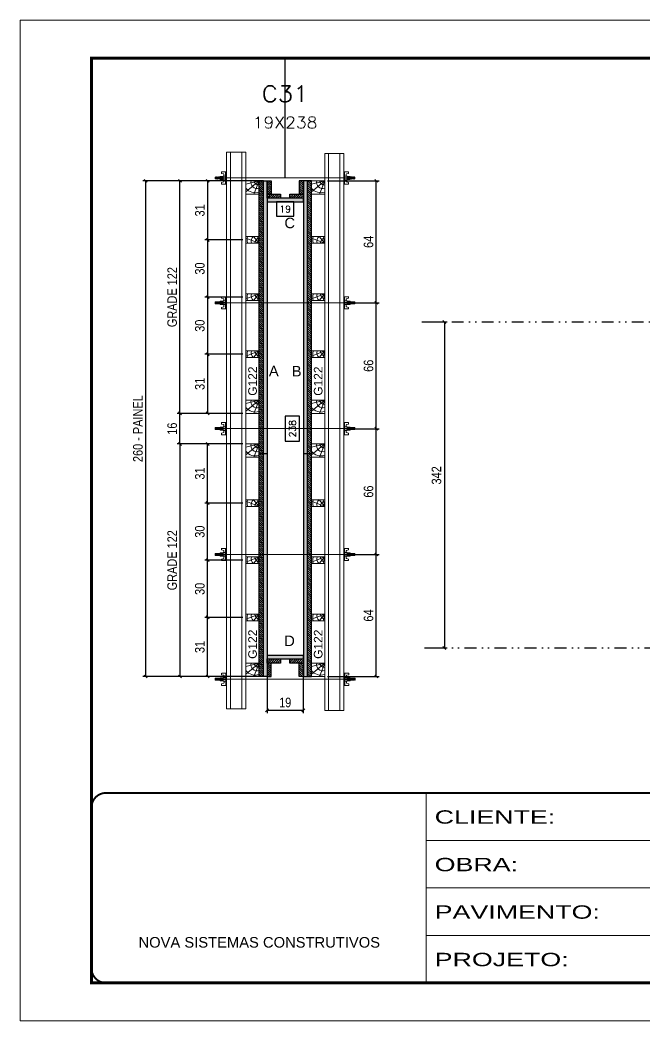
# Model space of a CAD drawing. Extents: x 2102 to 8383, y -13264 to 2718.
# Drawn here: x 3687 to 4342, y -10967 to -9917 of the extents above; entities that cross this region are included whole.
import ezdxf
from ezdxf.enums import TextEntityAlignment as Align

# ---------------------------------------------------------------- set-up
doc = ezdxf.new("R2010")
doc.units = 0
for name, pattern in [('CONTINUO', [0]), ('DASHED', [0.75, 0.5, -0.25]), ('DIVIDE2', [0.625, 0.25, -0.125, 0, -0.125, 0, -0.125]), ('HIDDEN', [0.375, 0.25, -0.125])]:
    doc.linetypes.add(name, pattern=pattern)
for name, color, linetype in [('CHAPA', 1, 'Continuous'), ('COTA', 241, 'Continuous'), ('Cota Seção (2x)', 4, 'Continuous'), ('cotas', 4, 'Continuous'), ('MEIO_PONT', 93, 'Continuous'), ('Nível', 160, 'Continuous'), ('Painéis', 200, 'Continuous'), ('SARRAFO', 251, 'Continuous'), ('Texto de Titulo', 7, 'Continuous'), ('Texto Qtd Sarr', 242, 'Continuous'), ('TEXTO_GERAL', 7, 'Continuous')]:
    doc.layers.add(name, color=color, linetype=linetype)
for name, color, linetype, lineweight in [('Folhas', 255, 'Continuous', 9), ('Hachura', 251, 'Continuous', 9), ('Madeira', 126, 'Continuous', 18), ('Perfil Metálico', 224, 'Continuous', 18), ('SARRAFO DE PRESSAO', 251, 'DASHED', 9), ('Texto Seção', 7, 'Continuous', 15)]:
    doc.layers.add(name, color=color, linetype=linetype, lineweight=lineweight)
doc.styles.add('ARIAL', font='arial.ttf')
doc.styles.add('COTA TECNICA', font='techl___.ttf', dxfattribs={"height": 10})
doc.styles.add('COTA TECNICA 2X', font='techl___.ttf', dxfattribs={"height": 10})
doc.styles.add('ROMANS', font='romans.shx')
doc.styles.add('SANSSERIF', font='sas_____.pfb')
doc.styles.add('Tecnologia', font='')
doc.styles.get('Tecnologia').set_extended_font_data('Forgotten Futurist')
doc.dimstyles.new('PAINEL', dxfattribs={"dimtxt": 10, "dimasz": 3, "dimexe": 3, "dimexo": 3, "dimgap": 3, "dimtad": 1, "dimdec": 1, "dimzin": 12, "dimdsep": 46, "dimtxsty": 'COTA TECNICA', "dimblk1": 'OBLIQUE', "dimblk2": 'OBLIQUE', "dimsah": 1, "dimcen": 0.9, "dimclrd": 4, "dimclre": 4, "dimclrt": 240, "dimadec": 1, "dimazin": 3, "dimtfac": 1, "dimtdec": 1, "dimtmove": 0, "dimatfit": 3, "dimfxl": 1, "dimtolj": 1, "dimtzin": 12, "dimarcsym": 0})
doc.dimstyles.new('SECAO PILAR', dxfattribs={"dimtxt": 10, "dimasz": 3, "dimexe": 3, "dimexo": 3, "dimgap": 3, "dimtad": 1, "dimdec": 1, "dimlfac": 0.5, "dimzin": 12, "dimdsep": 46, "dimtxsty": 'COTA TECNICA 2X', "dimblk1": 'OBLIQUE', "dimblk2": 'OBLIQUE', "dimsah": 1, "dimcen": 0.9, "dimclrd": 256, "dimclre": 256, "dimclrt": 256, "dimadec": 1, "dimazin": 3, "dimtfac": 1, "dimtdec": 1, "dimtmove": 0, "dimatfit": 3, "dimfxl": 1, "dimtolj": 1, "dimtzin": 12, "dimarcsym": 0})
doc.dimstyles.new('SECÇÃO 2', dxfattribs={"dimtxt": 7, "dimasz": 6, "dimexe": 0.18, "dimexo": 2, "dimgap": -4, "dimtad": 3, "dimdec": 1, "dimlfac": 0.5, "dimzin": 12, "dimdsep": 46, "dimtxsty": 'ROMANS', "dimblk": 'ARCHTICK', "dimcen": 0.09, "dimse1": 1, "dimse2": 1, "dimsd1": 1, "dimsd2": 1, "dimclrd": 180, "dimclre": 5, "dimclrt": 1, "dimadec": 0, "dimazin": 3, "dimtfac": 1, "dimtdec": 1, "dimtofl": 0, "dimtmove": 0, "dimatfit": 3, "dimldrblk": 'ARCHTICK', "dimfxl": 1, "dimtolj": 1, "dimtzin": 0, "dimarcsym": 0})
pattern_1 = [(135, (-18945.1005, -961.402), (-1.12253202, -1.12253202), [])]
pattern_2 = [(135, (-18953.5005, -1096.4219), (-1.12253202, -1.12253202), [])]

# ---------------------------------------------------------------- blocks, each defined once
blk = doc.blocks.new('9999999999')
at = {"color": 30, "linetype": 'CONTINUO'}
for p, q in [((98564.6, 34230.2), (98564.6, 34429.4)), ((98564.6, 34379.6), (99584, 34379.6)), ((98564.6, 34329.8), (99488, 34329.8)), ((98564.6, 34280), (99488, 34280))]:
    blk.add_line(p, q, dxfattribs=at)
at = {"color": 30, "linetype": 'CONTINUO', "const_width": 2}
blk.add_lwpolyline([(99584, 34230.2), (99584, 34414.4, 0.414214), (99569, 34429.4), (98229, 34429.4, 0.414214), (98214, 34414.4), (98214, 34245.2, 0.414214), (98229, 34230.2), (99584, 34230.2)], format="xyb", dxfattribs=at)
at = {"layer": 'Folhas'}
blk.add_lwpolyline([(98139, 34190.2), (99624, 34190.2), (99624, 35240.2), (98139, 35240.2)], close=True, dxfattribs=at)
at = {"layer": 'Folhas', "color": 30, "const_width": 3}
blk.add_lwpolyline([(98214, 34230.2), (99584, 34230.2), (99584, 35200.2), (98214, 35200.2)], close=True, dxfattribs=at)
at = {"color": 7, "linetype": 'Continuous', "ltscale": 5, "style": 'ARIAL'}
blk.add_text('NOVA SISTEMAS CONSTRUTIVOS', height=11.059, dxfattribs=at).set_placement((98263.2, 34267.2))
at = {"layer": 'Folhas', "color": 7, "style": 'Tecnologia', "width": 1.5}
for s, p in [('CLIENTE:', (98573.7, 34397.2)), ('OBRA:', (98573.7, 34347.3)), ('PAVIMENTO:', (98573.7, 34297.5)), ('PROJETO:', (98573.7, 34247.7))]:
    blk.add_text(s, height=14, dxfattribs=at).set_placement(p)
blk = doc.blocks.new('titulo1')
at = {"layer": 'Defpoints', "color": 252, "linetype": 'HIDDEN', "ltscale": 2}
blk.add_line((0, 0), (0, 125), dxfattribs=at)
at = {"layer": 'Defpoints', "style": 'ROMANS', "oblique": 15}
blk.add_attdef('FOLHA', text='', height=10, dxfattribs=at).set_placement((0, 15.6), align=Align.MIDDLE_CENTER)
at = {"layer": 'Texto Qtd Sarr', "color": 3, "style": 'ROMANS', "oblique": 15}
for tag, height, p in [('TITULO', 17, (0, 71.4)), ('SEÇÃO', 12, (0, 41.5))]:
    blk.add_attdef(tag, text='', height=height, dxfattribs=at).set_placement(p, align=Align.MIDDLE_CENTER)
blk = doc.blocks.new('*D404')
at = {"layer": 'Cota Seção (2x)', "color": 180, "lineweight": -2, "transparency": 16777216}
for p, q in [((3974.3, -10107.5), (3956.3, -10107.5)), ((3956.3, -10107.5), (3956.3, -10122.5)), ((3974.3, -10122.5), (3974.3, -10107.5)), ((3956.3, -10122.5), (3974.3, -10122.5))]:
    blk.add_line(p, q, dxfattribs=at)
at = {"layer": 'Defpoints', "color": 0, "transparency": 16777216}
for p in [(3946.3, -10124.7), (3946.3, -10126.5), (3984.3, -10124.7)]:
    blk.add_point(p, dxfattribs=at)
at = {"layer": 'Cota Seção (2x)', "color": 1, "transparency": 16777216, "insert": (3965.3, -10115), "char_height": 7, "attachment_point": 5, "style": 'ROMANS'}
blk.add_mtext('\\A1;19', dxfattribs=at)
blk = doc.blocks.new('_ArchTick')
at = {"color": 0, "linetype": 'ByBlock', "const_width": 0.15}
blk.add_lwpolyline([(-0.5, -0.5), (0.5, 0.5)], dxfattribs=at)
blk = doc.blocks.new('_Oblique')
at = {"color": 0, "linetype": 'ByBlock', "lineweight": -2}
blk.add_line((-0.5, -0.5), (0.5, 0.5), dxfattribs=at)
blk = doc.blocks.new('*D405')
at = {"layer": 'COTA', "lineweight": -2, "transparency": 16777216}
for p, q in [((3942.6, -10085.4), (3816, -10085.4)), ((3819, -10085.4), (3819, -10605.4)), ((3942.6, -10605.4), (3816, -10605.4))]:
    blk.add_line(p, q, dxfattribs=at)
at = {"layer": 'Defpoints', "color": 0, "transparency": 16777216}
for p in [(3945.6, -10085.4), (3819, -10605.4), (3945.6, -10605.4)]:
    blk.add_point(p, dxfattribs=at)
at = {"layer": 'COTA', "lineweight": -2, "transparency": 16777216, "xscale": 3, "yscale": 3, "zscale": 3}
for p, rotation in [((3819, -10085.4), 90), ((3819, -10605.4), 270)]:
    blk.add_blockref('_Oblique', p, dxfattribs=dict(at, rotation=rotation))
at = {"layer": 'COTA', "transparency": 16777216, "insert": (3810.9, -10345.4), "char_height": 10, "attachment_point": 5, "rotation": 90, "style": 'COTA TECNICA 2X'}
blk.add_mtext('\\A1;260 - PAINEL', dxfattribs=at)
blk = doc.blocks.new('C')
at = {"layer": 'Hachura', "color": 0}
for p, q in [((0, 3.22), (0, -3.22)), ((0.45, 3.22), (0, 3.22)), ((0.46, 3.16), (0, 3.16)), ((0.46, 3.05), (0, 3.05)), ((0.46, 2.88), (0, 2.88)), ((0, 2.75), (0, -1.16)), ((0.46, 2.65), (0, 2.65)), ((0.46, 2.23), (0, 2.23)), ((0.46, 1.51), (0, 1.51)), ((0.39, 0.49), (0.17, 0.49)), ((0.45, -3.23), (0.45, 3.22)), ((0.45, 3.22), (2.58, 3.22)), ((1.74, 0.97), (0.45, 0.97)), ((1.45, 0.1), (0.45, 0.1)), ((1.35, 1.94), (1.35, 0.96)), ((2.58, 2.39), (1.47, 2.09)), ((1.74, -0.97), (1.74, 0.97)), ((1.74, 0.97), (1.74, 0.84)), ((1.74, 0.97), (1.74, 0.84)), ((1.74, 0.84), (3.35, 0.84)), ((3.35, 0.45), (1.74, 0.45)), ((2.58, 3.22), (2.58, 2.39)), ((3.32, 0.84), (3.32, -0.84)), ((3.35, 0.84), (3.35, -0.84)), ((3.68, 0.45), (3.35, 0.45)), ((3.84, -0.52), (3.35, 0.45)), ((3.35, 0.06), (3.67, -0.57)), ((3.68, 0.45), (4.16, -0.52)), ((3.72, 0.5), (4.25, -0.57)), ((4.37, -0.55), (3.83, 0.53)), ((4.15, 0.45), (3.93, 0.45)), ((4.42, -0.52), (3.93, 0.45)), ((4.15, 0.45), (4.26, 0.45)), ((4.26, 0.45), (4.74, -0.52)), ((4.3, 0.5), (4.83, -0.57)), ((4.95, -0.55), (4.41, 0.53)), ((4.51, 0.45), (4.84, 0.45)), ((5, -0.52), (4.51, 0.45)), ((4.84, 0.45), (5.32, -0.52)), ((4.88, 0.5), (5.41, -0.57)), ((5.53, -0.55), (4.99, 0.53)), ((5.58, -0.52), (5.09, 0.45)), ((5.42, 0.45), (5.09, 0.45)), ((5.58, -0.52), (5.09, 0.45)), ((5.42, 0.45), (5.74, -0.19)), ((5.46, 0.5), (5.74, -0.07)), ((5.74, 0.19), (5.57, 0.53)), ((5.74, 0.32), (5.68, 0.45)), ((5.68, 0.45), (5.74, 0.45)), ((5.74, 0.45), (5.9, 0.29)), ((5.74, 0.45), (5.74, -0.52)), ((5.9, -0.36), (5.9, 0.29)), ((0.45, 0), (0, 0)), ((0.46, -1.52), (0, -1.52)), ((0.46, -2.23), (0, -2.23)), ((0.46, -2.65), (0, -2.65)), ((0.46, -2.88), (0, -2.88)), ((0.46, -3.05), (0, -3.05)), ((0.46, -3.16), (0, -3.16)), ((0, -3.22), (2.57, -3.22)), ((0.08, -0.48), (0.29, -0.48)), ((0.29, -0.48), (0.4, -0.48)), ((0.45, 0), (0.45, -0.97)), ((0.45, -0.16), (1.45, -0.16)), ((0.45, -0.65), (0.45, -0.32)), ((0.45, -3.23), (0.45, -0.65)), ((0.45, -0.97), (1.74, -0.97)), ((1.35, -1.94), (1.35, -0.97)), ((2.58, -2.39), (1.47, -2.1)), ((3.35, -0.32), (1.74, -0.32)), ((3.35, -0.84), (1.74, -0.84)), ((2.58, -3.23), (2.58, -2.39)), ((3.35, -0.07), (3.58, -0.52)), ((3.35, -0.52), (3.58, -0.52)), ((3.84, -0.52), (4.16, -0.52)), ((4.42, -0.52), (4.74, -0.52)), ((4.63, -0.52), (4.74, -0.52)), ((5, -0.52), (5.32, -0.52)), ((5.58, -0.52), (5.74, -0.52)), ((5.74, -0.52), (5.9, -0.36)), ((5.74, -0.52), (5.74, -0.52))]:
    blk.add_line(p, q, dxfattribs=at)
for centre, radius, start, end in [((1.52, 1.94), 0.161, 104.7436, 180), ((1.44, -0.03), 0.129, 272.695, 87.305), ((3.81, 0.39), 0.143, 25.5688, 154.4312), ((4.39, 0.39), 0.143, 25.5688, 154.4312), ((4.97, 0.39), 0.143, 25.5688, 154.4312), ((5.55, 0.39), 0.143, 25.5688, 154.4312), ((0.17, -0.37), 0.174, 221.744, 317.8592), ((1.52, -1.94), 0.161, 180, 255.2564), ((3.71, -0.4), 0.174, 222.1408, 318.256), ((4.29, -0.4), 0.174, 222.1408, 318.256), ((4.87, -0.4), 0.174, 222.1408, 318.256), ((5.45, -0.4), 0.174, 222.1408, 318.256), ((5.61, -0.4), 0.174, 317.8592, 318.256)]:
    blk.add_arc(centre, radius, start, end, dxfattribs=at)
blk = doc.blocks.new('PONTALETE')
at = {"layer": 'Madeira'}
for q in [(2.71, 7), (7, 5.76), (7, 1.74)]:
    blk.add_line((0, 0), q, dxfattribs=at)
blk.add_lwpolyline([(0, 0), (7, 0), (7, 7), (0, 7)], close=True, dxfattribs=at)
for centre, radius, start, end in [((2.04, 0.06), 6.23, 37.2818, 109.0913), ((1.09, 0.9), 3.19, 343.603, 109.9847), ((-0.21, -0.78), 3.09, 14.6322, 86.0383)]:
    blk.add_arc(centre, radius, start, end, dxfattribs=at)
blk = doc.blocks.new('MEIO PONTALETE')
at = {"layer": 'Madeira'}
for q in [(2.71, 7), (3.5, 2.88), (3.5, 0.87)]:
    blk.add_line((0, 0), q, dxfattribs=at)
blk.add_lwpolyline([(0, 0), (3.5, 0), (3.5, 7), (0, 7)], close=True, dxfattribs=at)
for centre, radius, start, end in [((2.04, 0.06), 6.23, 76.4499, 109.0913), ((1.09, 0.9), 3.19, 40.9063, 109.9847), ((-0.21, -0.78), 3.09, 14.6322, 86.0383)]:
    blk.add_arc(centre, radius, start, end, dxfattribs=at)
blk = doc.blocks.new('*D1118')
at = {"layer": 'COTA', "lineweight": -2, "transparency": 16777216}
for p, q in [((3920.9, -10085.4), (3881, -10085.4)), ((3884, -10085.4), (3884, -10147.4)), ((3920.9, -10147.4), (3881, -10147.4))]:
    blk.add_line(p, q, dxfattribs=at)
at = {"layer": 'Defpoints', "color": 0, "transparency": 16777216}
for p in [(3923.9, -10085.4), (3884, -10147.4), (3923.9, -10147.4)]:
    blk.add_point(p, dxfattribs=at)
at = {"layer": 'COTA', "lineweight": -2, "transparency": 16777216, "xscale": 3, "yscale": 3, "zscale": 3}
for p, rotation in [((3884, -10085.4), 90), ((3884, -10147.4), 270)]:
    blk.add_blockref('_Oblique', p, dxfattribs=dict(at, rotation=rotation))
at = {"layer": 'COTA', "transparency": 16777216, "insert": (3875.8, -10116.4), "char_height": 10, "attachment_point": 5, "rotation": 90, "style": 'COTA TECNICA 2X'}
blk.add_mtext('\\A1;31', dxfattribs=at)
blk = doc.blocks.new('*D1119')
at = {"layer": 'COTA', "lineweight": -2, "transparency": 16777216}
for p, q in [((3920.9, -10147.4), (3881, -10147.4)), ((3884, -10147.4), (3884, -10207.4)), ((3920.9, -10207.4), (3881, -10207.4))]:
    blk.add_line(p, q, dxfattribs=at)
at = {"layer": 'Defpoints', "color": 0, "transparency": 16777216}
for p in [(3923.9, -10147.4), (3884, -10207.4), (3923.9, -10207.4)]:
    blk.add_point(p, dxfattribs=at)
at = {"layer": 'COTA', "lineweight": -2, "transparency": 16777216, "xscale": 3, "yscale": 3, "zscale": 3}
for p, rotation in [((3884, -10147.4), 90), ((3884, -10207.4), 270)]:
    blk.add_blockref('_Oblique', p, dxfattribs=dict(at, rotation=rotation))
at = {"layer": 'COTA', "transparency": 16777216, "insert": (3875.8, -10177.4), "char_height": 10, "attachment_point": 5, "rotation": 90, "style": 'COTA TECNICA 2X'}
blk.add_mtext('\\A1;30', dxfattribs=at)
blk = doc.blocks.new('*D1120')
at = {"layer": 'COTA', "lineweight": -2, "transparency": 16777216}
for p, q in [((3920.9, -10207.4), (3881, -10207.4)), ((3884, -10207.4), (3884, -10267.4)), ((3920.9, -10267.4), (3881, -10267.4))]:
    blk.add_line(p, q, dxfattribs=at)
at = {"layer": 'Defpoints', "color": 0, "transparency": 16777216}
for p in [(3923.9, -10207.4), (3884, -10267.4), (3923.9, -10267.4)]:
    blk.add_point(p, dxfattribs=at)
at = {"layer": 'COTA', "lineweight": -2, "transparency": 16777216, "xscale": 3, "yscale": 3, "zscale": 3}
for p, rotation in [((3884, -10207.4), 90), ((3884, -10267.4), 270)]:
    blk.add_blockref('_Oblique', p, dxfattribs=dict(at, rotation=rotation))
at = {"layer": 'COTA', "transparency": 16777216, "insert": (3875.8, -10237.4), "char_height": 10, "attachment_point": 5, "rotation": 90, "style": 'COTA TECNICA 2X'}
blk.add_mtext('\\A1;30', dxfattribs=at)
blk = doc.blocks.new('*D1121')
at = {"layer": 'COTA', "lineweight": -2, "transparency": 16777216}
for p, q in [((3920.9, -10267.4), (3881, -10267.4)), ((3884, -10267.4), (3884, -10329.4)), ((3920.9, -10329.4), (3881, -10329.4))]:
    blk.add_line(p, q, dxfattribs=at)
at = {"layer": 'Defpoints', "color": 0, "transparency": 16777216}
for p in [(3923.9, -10267.4), (3884, -10329.4), (3923.9, -10329.4)]:
    blk.add_point(p, dxfattribs=at)
at = {"layer": 'COTA', "lineweight": -2, "transparency": 16777216, "xscale": 3, "yscale": 3, "zscale": 3}
for p, rotation in [((3884, -10267.4), 90), ((3884, -10329.4), 270)]:
    blk.add_blockref('_Oblique', p, dxfattribs=dict(at, rotation=rotation))
at = {"layer": 'COTA', "transparency": 16777216, "insert": (3875.8, -10298.4), "char_height": 10, "attachment_point": 5, "rotation": 90, "style": 'COTA TECNICA 2X'}
blk.add_mtext('\\A1;31', dxfattribs=at)
blk = doc.blocks.new('*D1122')
at = {"layer": 'COTA', "lineweight": -2, "transparency": 16777216}
for p, q in [((3920.9, -10085.4), (3851.9, -10085.4)), ((3854.9, -10329.4), (3854.9, -10085.4)), ((3920.9, -10329.4), (3851.9, -10329.4))]:
    blk.add_line(p, q, dxfattribs=at)
at = {"layer": 'Defpoints', "color": 0, "transparency": 16777216}
for p in [(3854.9, -10085.4), (3923.9, -10085.4), (3923.9, -10329.4)]:
    blk.add_point(p, dxfattribs=at)
at = {"layer": 'COTA', "lineweight": -2, "transparency": 16777216, "xscale": 3, "yscale": 3, "zscale": 3}
for p, rotation in [((3854.9, -10085.4), 90), ((3854.9, -10329.4), 270)]:
    blk.add_blockref('_Oblique', p, dxfattribs=dict(at, rotation=rotation))
at = {"layer": 'COTA', "transparency": 16777216, "insert": (3846.8, -10207.4), "char_height": 10, "attachment_point": 5, "rotation": 90, "style": 'COTA TECNICA 2X'}
blk.add_mtext('\\A1;GRADE 122', dxfattribs=at)
blk = doc.blocks.new('*D406')
at = {"layer": 'COTA', "lineweight": -2, "transparency": 16777216}
for p, q in [((3920.9, -10543.4), (3881, -10543.4)), ((3884, -10605.4), (3884, -10543.4)), ((3920.9, -10605.4), (3881, -10605.4))]:
    blk.add_line(p, q, dxfattribs=at)
at = {"layer": 'Defpoints', "color": 0, "transparency": 16777216}
for p in [(3884, -10543.4), (3923.9, -10543.4), (3923.9, -10605.4)]:
    blk.add_point(p, dxfattribs=at)
at = {"layer": 'COTA', "lineweight": -2, "transparency": 16777216, "xscale": 3, "yscale": 3, "zscale": 3}
for p, rotation in [((3884, -10543.4), 90), ((3884, -10605.4), 270)]:
    blk.add_blockref('_Oblique', p, dxfattribs=dict(at, rotation=rotation))
at = {"layer": 'COTA', "transparency": 16777216, "insert": (3875.8, -10574.4), "char_height": 10, "attachment_point": 5, "rotation": 90, "style": 'COTA TECNICA 2X'}
blk.add_mtext('\\A1;31', dxfattribs=at)
blk = doc.blocks.new('*D407')
at = {"layer": 'COTA', "lineweight": -2, "transparency": 16777216}
for p, q in [((3920.9, -10483.4), (3881, -10483.4)), ((3884, -10543.4), (3884, -10483.4)), ((3920.9, -10543.4), (3881, -10543.4))]:
    blk.add_line(p, q, dxfattribs=at)
at = {"layer": 'Defpoints', "color": 0, "transparency": 16777216}
for p in [(3884, -10483.4), (3923.9, -10483.4), (3923.9, -10543.4)]:
    blk.add_point(p, dxfattribs=at)
at = {"layer": 'COTA', "lineweight": -2, "transparency": 16777216, "xscale": 3, "yscale": 3, "zscale": 3}
for p, rotation in [((3884, -10483.4), 90), ((3884, -10543.4), 270)]:
    blk.add_blockref('_Oblique', p, dxfattribs=dict(at, rotation=rotation))
at = {"layer": 'COTA', "transparency": 16777216, "insert": (3875.8, -10513.4), "char_height": 10, "attachment_point": 5, "rotation": 90, "style": 'COTA TECNICA 2X'}
blk.add_mtext('\\A1;30', dxfattribs=at)
blk = doc.blocks.new('*D408')
at = {"layer": 'COTA', "lineweight": -2, "transparency": 16777216}
for p, q in [((3920.9, -10423.4), (3881, -10423.4)), ((3884, -10483.4), (3884, -10423.4)), ((3920.9, -10483.4), (3881, -10483.4))]:
    blk.add_line(p, q, dxfattribs=at)
at = {"layer": 'Defpoints', "color": 0, "transparency": 16777216}
for p in [(3884, -10423.4), (3923.9, -10423.4), (3923.9, -10483.4)]:
    blk.add_point(p, dxfattribs=at)
at = {"layer": 'COTA', "lineweight": -2, "transparency": 16777216, "xscale": 3, "yscale": 3, "zscale": 3}
for p, rotation in [((3884, -10423.4), 90), ((3884, -10483.4), 270)]:
    blk.add_blockref('_Oblique', p, dxfattribs=dict(at, rotation=rotation))
at = {"layer": 'COTA', "transparency": 16777216, "insert": (3875.8, -10453.4), "char_height": 10, "attachment_point": 5, "rotation": 90, "style": 'COTA TECNICA 2X'}
blk.add_mtext('\\A1;30', dxfattribs=at)
blk = doc.blocks.new('*D409')
at = {"layer": 'COTA', "lineweight": -2, "transparency": 16777216}
for p, q in [((3920.9, -10361.4), (3881, -10361.4)), ((3884, -10423.4), (3884, -10361.4)), ((3920.9, -10423.4), (3881, -10423.4))]:
    blk.add_line(p, q, dxfattribs=at)
at = {"layer": 'Defpoints', "color": 0, "transparency": 16777216}
for p in [(3884, -10361.4), (3923.9, -10361.4), (3923.9, -10423.4)]:
    blk.add_point(p, dxfattribs=at)
at = {"layer": 'COTA', "lineweight": -2, "transparency": 16777216, "xscale": 3, "yscale": 3, "zscale": 3}
for p, rotation in [((3884, -10361.4), 90), ((3884, -10423.4), 270)]:
    blk.add_blockref('_Oblique', p, dxfattribs=dict(at, rotation=rotation))
at = {"layer": 'COTA', "transparency": 16777216, "insert": (3875.8, -10392.4), "char_height": 10, "attachment_point": 5, "rotation": 90, "style": 'COTA TECNICA 2X'}
blk.add_mtext('\\A1;31', dxfattribs=at)
blk = doc.blocks.new('*D410')
at = {"layer": 'COTA', "lineweight": -2, "transparency": 16777216}
for p, q in [((3920.9, -10361.4), (3851.9, -10361.4)), ((3854.9, -10361.4), (3854.9, -10605.4)), ((3920.9, -10605.4), (3851.9, -10605.4))]:
    blk.add_line(p, q, dxfattribs=at)
at = {"layer": 'Defpoints', "color": 0, "transparency": 16777216}
for p in [(3923.9, -10361.4), (3854.9, -10605.4), (3923.9, -10605.4)]:
    blk.add_point(p, dxfattribs=at)
at = {"layer": 'COTA', "lineweight": -2, "transparency": 16777216, "xscale": 3, "yscale": 3, "zscale": 3}
for p, rotation in [((3854.9, -10361.4), 90), ((3854.9, -10605.4), 270)]:
    blk.add_blockref('_Oblique', p, dxfattribs=dict(at, rotation=rotation))
at = {"layer": 'COTA', "transparency": 16777216, "insert": (3846.8, -10483.4), "char_height": 10, "attachment_point": 5, "rotation": 90, "style": 'COTA TECNICA 2X'}
blk.add_mtext('\\A1;GRADE 122', dxfattribs=at)
blk = doc.blocks.new('*D1123')
at = {"layer": 'COTA', "lineweight": -2, "transparency": 16777216}
for p, q in [((3920.9, -10329.4), (3851.9, -10329.4)), ((3854.9, -10361.4), (3854.9, -10329.4)), ((3920.9, -10361.4), (3851.9, -10361.4))]:
    blk.add_line(p, q, dxfattribs=at)
at = {"layer": 'Defpoints', "color": 0, "transparency": 16777216}
for p in [(3854.9, -10329.4), (3923.9, -10329.4), (3923.9, -10361.4)]:
    blk.add_point(p, dxfattribs=at)
at = {"layer": 'COTA', "lineweight": -2, "transparency": 16777216, "xscale": 3, "yscale": 3, "zscale": 3}
for p, rotation in [((3854.9, -10329.4), 90), ((3854.9, -10361.4), 270)]:
    blk.add_blockref('_Oblique', p, dxfattribs=dict(at, rotation=rotation))
at = {"layer": 'COTA', "transparency": 16777216, "insert": (3846.8, -10345.4), "char_height": 10, "attachment_point": 5, "rotation": 90, "style": 'COTA TECNICA 2X'}
blk.add_mtext('\\A1;16', dxfattribs=at)
blk = doc.blocks.new('*D1124')
at = {"layer": 'COTA', "lineweight": -2, "transparency": 16777216}
for p, q in [((4036.3, -10477.4), (4063.8, -10477.4)), ((4060.8, -10605.4), (4060.8, -10477.4)), ((4009.8, -10605.4), (4063.8, -10605.4))]:
    blk.add_line(p, q, dxfattribs=at)
at = {"layer": 'Defpoints', "color": 0, "transparency": 16777216}
for p in [(4033.3, -10477.4), (4060.8, -10477.4), (4006.8, -10605.4)]:
    blk.add_point(p, dxfattribs=at)
at = {"layer": 'COTA', "lineweight": -2, "transparency": 16777216, "xscale": 3, "yscale": 3, "zscale": 3}
for p, rotation in [((4060.8, -10477.4), 90), ((4060.8, -10605.4), 270)]:
    blk.add_blockref('_Oblique', p, dxfattribs=dict(at, rotation=rotation))
at = {"layer": 'COTA', "transparency": 16777216, "insert": (4052.7, -10541.4), "char_height": 10, "attachment_point": 5, "rotation": 90, "style": 'COTA TECNICA 2X'}
blk.add_mtext('\\A1;64', dxfattribs=at)
blk = doc.blocks.new('*D1125')
at = {"layer": 'COTA', "lineweight": -2, "transparency": 16777216}
for p, q in [((4029.7, -10345.4), (4063.8, -10345.4)), ((4060.8, -10477.4), (4060.8, -10345.4)), ((4036.3, -10477.4), (4063.8, -10477.4))]:
    blk.add_line(p, q, dxfattribs=at)
at = {"layer": 'Defpoints', "color": 0, "transparency": 16777216}
for p in [(4026.7, -10345.4), (4060.8, -10345.4), (4033.3, -10477.4)]:
    blk.add_point(p, dxfattribs=at)
at = {"layer": 'COTA', "lineweight": -2, "transparency": 16777216, "xscale": 3, "yscale": 3, "zscale": 3}
for p, rotation in [((4060.8, -10345.4), 90), ((4060.8, -10477.4), 270)]:
    blk.add_blockref('_Oblique', p, dxfattribs=dict(at, rotation=rotation))
at = {"layer": 'COTA', "transparency": 16777216, "insert": (4052.7, -10411.4), "char_height": 10, "attachment_point": 5, "rotation": 90, "style": 'COTA TECNICA 2X'}
blk.add_mtext('\\A1;66', dxfattribs=at)
blk = doc.blocks.new('*D1126')
at = {"layer": 'COTA', "lineweight": -2, "transparency": 16777216}
for p, q in [((4029.6, -10213.4), (4063.8, -10213.4)), ((4060.8, -10345.4), (4060.8, -10213.4)), ((4029.7, -10345.4), (4063.8, -10345.4))]:
    blk.add_line(p, q, dxfattribs=at)
at = {"layer": 'Defpoints', "color": 0, "transparency": 16777216}
for p in [(4026.6, -10213.4), (4060.8, -10213.4), (4026.7, -10345.4)]:
    blk.add_point(p, dxfattribs=at)
at = {"layer": 'COTA', "lineweight": -2, "transparency": 16777216, "xscale": 3, "yscale": 3, "zscale": 3}
for p, rotation in [((4060.8, -10213.4), 90), ((4060.8, -10345.4), 270)]:
    blk.add_blockref('_Oblique', p, dxfattribs=dict(at, rotation=rotation))
at = {"layer": 'COTA', "transparency": 16777216, "insert": (4052.7, -10279.4), "char_height": 10, "attachment_point": 5, "rotation": 90, "style": 'COTA TECNICA 2X'}
blk.add_mtext('\\A1;66', dxfattribs=at)
blk = doc.blocks.new('*D1127')
at = {"layer": 'COTA', "lineweight": -2, "transparency": 16777216}
for p, q in [((4009.7, -10085.4), (4063.8, -10085.4)), ((4060.8, -10213.4), (4060.8, -10085.4)), ((4029.6, -10213.4), (4063.8, -10213.4))]:
    blk.add_line(p, q, dxfattribs=at)
at = {"layer": 'Defpoints', "color": 0, "transparency": 16777216}
for p in [(4006.7, -10085.4), (4060.8, -10085.4), (4026.6, -10213.4)]:
    blk.add_point(p, dxfattribs=at)
at = {"layer": 'COTA', "lineweight": -2, "transparency": 16777216, "xscale": 3, "yscale": 3, "zscale": 3}
for p, rotation in [((4060.8, -10085.4), 90), ((4060.8, -10213.4), 270)]:
    blk.add_blockref('_Oblique', p, dxfattribs=dict(at, rotation=rotation))
at = {"layer": 'COTA', "transparency": 16777216, "insert": (4052.7, -10149.4), "char_height": 10, "attachment_point": 5, "rotation": 90, "style": 'COTA TECNICA 2X'}
blk.add_mtext('\\A1;64', dxfattribs=at)
blk = doc.blocks.new('*D1128')
at = {"layer": 'COTA', "lineweight": -2, "transparency": 16777216}
for p, q in [((3946.3, -10590), (3946.3, -10643.8)), ((3984.3, -10590), (3984.3, -10643.8)), ((3946.3, -10640.8), (3984.3, -10640.8))]:
    blk.add_line(p, q, dxfattribs=at)
at = {"layer": 'Defpoints', "color": 0, "transparency": 16777216}
for p in [(3946.3, -10587), (3984.3, -10587), (3984.3, -10640.8)]:
    blk.add_point(p, dxfattribs=at)
at = {"layer": 'COTA', "lineweight": -2, "transparency": 16777216, "xscale": 3, "yscale": 3, "zscale": 3, "rotation": 180}
blk.add_blockref('_Oblique', (3946.3, -10640.8), dxfattribs=at)
at = {"layer": 'COTA', "lineweight": -2, "transparency": 16777216, "xscale": 3, "yscale": 3, "zscale": 3}
blk.add_blockref('_Oblique', (3984.3, -10640.8), dxfattribs=at)
at = {"layer": 'COTA', "transparency": 16777216, "insert": (3965.3, -10632.7), "char_height": 10, "attachment_point": 5, "style": 'COTA TECNICA 2X'}
blk.add_mtext('\\A1;19', dxfattribs=at)
blk = doc.blocks.new('*D411')
at = {"layer": 'COTA', "color": 180, "lineweight": -2, "transparency": 16777216}
for p, q in [((3980.3, -10332.4), (3965.3, -10332.4)), ((3965.3, -10332.4), (3965.3, -10358.4)), ((3980.3, -10358.4), (3980.3, -10332.4)), ((3965.3, -10358.4), (3980.3, -10358.4))]:
    blk.add_line(p, q, dxfattribs=at)
at = {"layer": 'Defpoints', "color": 0, "transparency": 16777216}
for p in [(3984.3, -10107.4), (3984.3, -10583.4), (3984.3, -10583.4)]:
    blk.add_point(p, dxfattribs=at)
at = {"layer": 'COTA', "color": 1, "transparency": 16777216, "insert": (3972.8, -10345.4), "char_height": 7, "attachment_point": 5, "rotation": 90, "style": 'ROMANS'}
blk.add_mtext('\\A1;238', dxfattribs=at)
blk = doc.blocks.new('*D1129')
at = {"layer": 'cotas', "color": 4, "linetype": 'ByBlock', "lineweight": -2, "transparency": 16777216}
for p, q in [((4111.4, -10233.4), (4135.2, -10233.4)), ((4132.2, -10233.4), (4132.2, -10575.4)), ((4111.4, -10575.4), (4135.2, -10575.4))]:
    blk.add_line(p, q, dxfattribs=at)
at = {"layer": 'Defpoints', "color": 0, "linetype": 'ByBlock', "transparency": 16777216}
for p in [(4108.4, -10233.4), (4108.4, -10575.4), (4132.2, -10575.4)]:
    blk.add_point(p, dxfattribs=at)
at = {"layer": 'cotas', "color": 4, "linetype": 'ByBlock', "lineweight": -2, "transparency": 16777216, "xscale": 3, "yscale": 3, "zscale": 3}
for p, rotation in [((4132.2, -10233.4), 90), ((4132.2, -10575.4), 270)]:
    blk.add_blockref('_Oblique', p, dxfattribs=dict(at, rotation=rotation))
at = {"layer": 'cotas', "color": 240, "linetype": 'ByBlock', "transparency": 16777216, "insert": (4123.9, -10394.4), "char_height": 10, "attachment_point": 5, "rotation": 90, "style": 'COTA TECNICA'}
blk.add_mtext('\\A1;342', dxfattribs=at)

msp = doc.modelspace()

# ---------------------------------------------------------------- hatches: boundary and pattern name
at = {"layer": 'Hachura'}
h = msp.add_hatch(dxfattribs=at)
h.set_pattern_fill('ANSI31', color=256, scale=0.5, angle=450, style=0)
h.set_pattern_definition(pattern_2)
h.paths.add_polyline_path([(3937.91, -10085.35), (3942.31, -10085.35), (3942.31, -10605.37), (3937.91, -10605.37)])
h = msp.add_hatch(color=256, dxfattribs=at)
h.dxf.hatch_style = 1
h.paths.add_polyline_path([(3946.31, -10605.37), (3942.31, -10605.37), (3942.31, -10085.35), (3946.31, -10085.35)])
h = msp.add_hatch(dxfattribs=at)
h.set_pattern_fill('ANSI31', color=256, scale=0.5, angle=450, style=0)
h.set_pattern_definition(pattern_1)
h.paths.add_polyline_path([(3946.31, -10099.35), (3950.71, -10099.35), (3950.71, -10085.35), (3946.31, -10085.35)])
h = msp.add_hatch(dxfattribs=at)
h.set_pattern_fill('ANSI31', color=256, scale=0.5, angle=450, style=0)
h.set_pattern_definition(pattern_1)
h.paths.add_polyline_path([(3984.31, -10099.35), (3979.91, -10099.35), (3979.91, -10085.35), (3984.31, -10085.35)])
h = msp.add_hatch(color=256, dxfattribs=at)
h.dxf.hatch_style = 1
h.paths.add_polyline_path([(3984.31, -10605.37), (3988.31, -10605.37), (3988.31, -10085.35), (3984.31, -10085.35)])
h = msp.add_hatch(dxfattribs=at)
h.set_pattern_fill('ANSI31', color=256, scale=0.5, angle=450, style=0)
h.set_pattern_definition(pattern_2)
h.paths.add_polyline_path([(3992.71, -10085.35), (3988.31, -10085.35), (3988.31, -10605.37), (3992.71, -10605.37)])
h = msp.add_hatch(dxfattribs=at)
h.set_pattern_fill('ANSI31', color=256, scale=0.5, angle=540, style=0)
h.set_pattern_definition([(225, (-5542.6442, -33028.762), (1.12253202, -1.12253202), [])])
h.paths.add_polyline_path([(3946.31, -10099.35), (3946.31, -10103.75), (3960.31, -10103.75), (3960.31, -10099.35)])
h = msp.add_hatch(dxfattribs=at)
h.set_pattern_fill('ANSI31', color=256, scale=0.5, angle=540, style=0)
h.set_pattern_definition([(225, (-5518.6442, -33028.762), (1.12253202, -1.12253202), [])])
h.paths.add_polyline_path([(3970.31, -10099.35), (3970.31, -10103.75), (3984.31, -10103.75), (3984.31, -10099.35)])
h = msp.add_hatch(color=256, dxfattribs=at)
h.dxf.hatch_style = 1
h.paths.add_polyline_path([(3946.31, -10103.75), (3946.31, -10107.35), (3984.31, -10107.35), (3984.31, -10103.75)])
h = msp.add_hatch(color=256, dxfattribs=at)
h.dxf.hatch_style = 1
h.paths.add_polyline_path([(3946.31, -10583.37), (3946.31, -10586.97), (3984.31, -10586.97), (3984.31, -10583.37)])
h = msp.add_hatch(dxfattribs=at)
h.set_pattern_fill('ANSI31', color=256, scale=0.5, angle=540, style=0)
h.set_pattern_definition([(225, (-5542.6442, -33516.3819), (1.12253202, -1.12253202), [])])
h.paths.add_polyline_path([(3946.31, -10586.97), (3946.31, -10591.37), (3960.31, -10591.37), (3960.31, -10586.97)])
h = msp.add_hatch(dxfattribs=at)
h.set_pattern_fill('ANSI31', color=256, scale=0.5, angle=450, style=0)
h.set_pattern_definition([(135, (-18945.1005, -1102.4219), (-1.12253202, -1.12253202), [])])
h.paths.add_polyline_path([(3946.31, -10591.37), (3950.71, -10591.37), (3950.71, -10605.37), (3946.31, -10605.37)])
h = msp.add_hatch(dxfattribs=at)
h.set_pattern_fill('ANSI31', color=256, scale=0.5, angle=540, style=0)
h.set_pattern_definition([(225, (-5518.6442, -33516.3819), (1.12253202, -1.12253202), [])])
h.paths.add_polyline_path([(3970.31, -10586.97), (3970.31, -10591.37), (3984.31, -10591.37), (3984.31, -10586.97)])
h = msp.add_hatch(dxfattribs=at)
h.set_pattern_fill('ANSI31', color=256, scale=0.5, angle=450, style=0)
h.set_pattern_definition([(135, (-18945.1005, -1102.4219), (-1.12253202, -1.12253202), [])])
h.paths.add_polyline_path([(3984.31, -10591.37), (3979.91, -10591.37), (3979.91, -10605.37), (3984.31, -10605.37)])

# ---------------------------------------------------------------- linework, layer by layer
at = {"layer": 'CHAPA'}
for points in [[(3946.31, -10605.37), (3937.91, -10605.37), (3937.91, -10085.35), (3946.31, -10085.35)], [(3984.31, -10605.37), (3992.71, -10605.37), (3992.71, -10085.35), (3984.31, -10085.35)], [(3946.31, -10103.75), (3946.31, -10107.35), (3984.31, -10107.35), (3984.31, -10103.75)], [(3946.31, -10583.37), (3946.31, -10586.97), (3984.31, -10586.97), (3984.31, -10583.37)]]:
    msp.add_lwpolyline(points, close=True, dxfattribs=at)
at = {"layer": 'COTA', "linetype": 'ByBlock'}
for p, q in [((3942.31, -10085.35), (3942.31, -10605.37)), ((3988.31, -10085.35), (3988.31, -10605.37))]:
    msp.add_line(p, q, dxfattribs=at)
at = {"layer": 'Hachura'}
for p, q in [((3892.92, -10082.44), (4033.64, -10082.43)), ((3892.93, -10213.37), (4033.65, -10213.36)), ((3892.94, -10345.37), (4033.65, -10345.36)), ((3892.94, -10477.37), (4033.66, -10477.36)), ((3893.04, -10608.3), (4033.76, -10608.29))]:
    msp.add_line(p, q, dxfattribs=at)
at = {"layer": 'Madeira'}
for points in [[(3923.91, -10329.35), (3937.91, -10329.35), (3937.91, -10085.35), (3923.91, -10085.35)], [(3992.71, -10329.35), (4006.71, -10329.35), (4006.71, -10085.35), (3992.71, -10085.35)], [(3923.91, -10605.37), (3937.91, -10605.37), (3937.91, -10361.37), (3923.91, -10361.37)], [(3992.71, -10605.37), (4006.71, -10605.37), (4006.71, -10361.37), (3992.71, -10361.37)]]:
    msp.add_lwpolyline(points, close=True, dxfattribs=at)
at = {"layer": 'Nível', "color": 4, "linetype": 'DIVIDE2', "ltscale": 50}
for p, q in [((4108.44, -10233.44), (5118.78, -10233.44)), ((4121.94, -10575.44), (5132.28, -10575.44))]:
    msp.add_line(p, q, dxfattribs=at)
at = {"layer": 'Painéis'}
for p, q in [((3937.72, -10371.37), (3946.31, -10371.37)), ((3984.12, -10371.37), (3992.71, -10371.37))]:
    msp.add_line(p, q, dxfattribs=at)
at = {"layer": 'Perfil Metálico'}
for p, q in [((3903.91, -10055.3), (3903.91, -10639.3)), ((3903.91, -10055.3), (3923.91, -10055.3)), ((3907.91, -10639.3), (3907.91, -10055.3)), ((3919.91, -10639.3), (3919.91, -10055.3)), ((3923.91, -10055.3), (3923.91, -10639.3)), ((4006.71, -10056.9), (4006.71, -10640.9)), ((4006.71, -10056.9), (4026.71, -10056.9)), ((4010.71, -10640.9), (4010.71, -10056.9)), ((4022.71, -10640.9), (4022.71, -10056.9)), ((4026.71, -10056.9), (4026.71, -10640.9)), ((3903.91, -10639.3), (3923.91, -10639.3)), ((4006.71, -10640.9), (4026.71, -10640.9))]:
    msp.add_line(p, q, dxfattribs=at)
at = {"layer": 'SARRAFO'}
for points in [[(3950.71, -10085.35), (3950.71, -10099.35), (3946.31, -10099.35), (3946.31, -10085.35)], [(3950.71, -10085.35), (3950.71, -10099.35), (3946.31, -10099.35), (3946.31, -10085.35)], [(3979.91, -10085.35), (3979.91, -10099.35), (3984.31, -10099.35), (3984.31, -10085.35)], [(3979.91, -10085.35), (3979.91, -10099.35), (3984.31, -10099.35), (3984.31, -10085.35)], [(3960.31, -10103.75), (3946.31, -10103.75), (3946.31, -10099.35), (3960.31, -10099.35)], [(3960.31, -10103.75), (3946.31, -10103.75), (3946.31, -10099.35), (3960.31, -10099.35)], [(3984.31, -10103.75), (3970.31, -10103.75), (3970.31, -10099.35), (3984.31, -10099.35)], [(3984.31, -10103.75), (3970.31, -10103.75), (3970.31, -10099.35), (3984.31, -10099.35)], [(3960.31, -10591.37), (3946.31, -10591.37), (3946.31, -10586.97), (3960.31, -10586.97)], [(3960.31, -10591.37), (3946.31, -10591.37), (3946.31, -10586.97), (3960.31, -10586.97)], [(3950.71, -10605.37), (3950.71, -10591.37), (3946.31, -10591.37), (3946.31, -10605.37)], [(3950.71, -10605.37), (3950.71, -10591.37), (3946.31, -10591.37), (3946.31, -10605.37)], [(3984.31, -10591.37), (3970.31, -10591.37), (3970.31, -10586.97), (3984.31, -10586.97)], [(3984.31, -10591.37), (3970.31, -10591.37), (3970.31, -10586.97), (3984.31, -10586.97)], [(3979.91, -10605.37), (3979.91, -10591.37), (3984.31, -10591.37), (3984.31, -10605.37)], [(3979.91, -10605.37), (3979.91, -10591.37), (3984.31, -10591.37), (3984.31, -10605.37)]]:
    msp.add_lwpolyline(points, close=True, dxfattribs=at)

# ---------------------------------------------------------------- block references
at = {"layer": 'Hachura', "linetype": 'Continuous', "yscale": 2, "zscale": 2, "rotation": 180}
for p, xscale in [((3903.72, -10082.44), 2), ((4026.64, -10082.44), -2), ((3903.73, -10213.37), 2), ((4026.65, -10213.37), -2), ((3903.74, -10345.37), 2), ((4026.65, -10345.37), -2), ((3903.74, -10477.37), 2), ((4026.66, -10477.37), -2), ((3903.84, -10608.3), 2), ((4026.76, -10608.3), -2)]:
    msp.add_blockref('C', p, dxfattribs=dict(at, xscale=xscale))
at = {"layer": 'MEIO_PONT'}
for name, p, xscale, yscale, zscale, rotation in [('PONTALETE', (3937.91, -10085.35), 2, 2, 2, 180), ('PONTALETE', (4006.71, -10085.35), 2, 2, 2, 180), ('MEIO PONTALETE', (3937.91, -10150.85), 1.999999997962732, 1.999999997962732, 1.999999997962732, 90), ('MEIO PONTALETE', (4006.71, -10150.85), 1.999999997962732, 1.999999997962732, 1.999999997962732, 90), ('MEIO PONTALETE', (3937.91, -10203.85), -1.999999997962732, 1.999999997962732, 1.999999997962732, 90), ('MEIO PONTALETE', (4006.71, -10203.85), -1.999999997962732, 1.999999997962732, 1.999999997962732, 90), ('MEIO PONTALETE', (3937.91, -10263.85), -1.999999997962732, 1.999999997962732, 1.999999997962732, 90), ('MEIO PONTALETE', (4006.71, -10263.85), -1.999999997962732, 1.999999997962732, 1.999999997962732, 90), ('PONTALETE', (3937.91, -10315.35), 2, 2, 2, 180), ('PONTALETE', (4006.71, -10315.35), 2, 2, 2, 180), ('PONTALETE', (3937.91, -10361.37), 2, 2, 2, 180), ('PONTALETE', (4006.71, -10361.37), 2, 2, 2, 180), ('MEIO PONTALETE', (3937.91, -10426.87), 1.999999997962732, 1.999999997962732, 1.999999997962732, 90), ('MEIO PONTALETE', (4006.71, -10426.87), 1.999999997962732, 1.999999997962732, 1.999999997962732, 90), ('MEIO PONTALETE', (3937.91, -10479.87), -1.999999997962732, 1.999999997962732, 1.999999997962732, 90), ('MEIO PONTALETE', (4006.71, -10479.87), -1.999999997962732, 1.999999997962732, 1.999999997962732, 90), ('MEIO PONTALETE', (3937.91, -10539.87), -1.999999997962732, 1.999999997962732, 1.999999997962732, 90), ('MEIO PONTALETE', (4006.71, -10539.87), -1.999999997962732, 1.999999997962732, 1.999999997962732, 90), ('PONTALETE', (3937.91, -10591.37), 2, 2, 2, 180), ('PONTALETE', (4006.71, -10591.37), 2, 2, 2, 180)]:
    msp.add_blockref(name, p, dxfattribs=dict(at, xscale=xscale, yscale=yscale, zscale=zscale, rotation=rotation))
at = {"layer": 'SARRAFO DE PRESSAO', "color": 6, "linetype": 'ByBlock'}
msp.add_blockref('9999999999', (-94451.69, -45156.93), dxfattribs=at)
at = {"layer": 'Texto Seção'}
ref = msp.add_blockref('titulo1', (3965.16, -10081.72), dxfattribs=at)
ref.add_attrib('TITULO', 'C31', dxfattribs={"layer": 'Texto de Titulo', "color": 7, "height": 17, "style": 'ROMANS', "width": 1.1}).set_placement((3965.16, -9994.22), align=Align.MIDDLE_CENTER)
ref.add_attrib('SEÇÃO', '19X238', dxfattribs={"layer": 'Texto de Titulo', "color": 7, "height": 12, "style": 'ROMANS', "width": 1.1}).set_placement((3965.16, -10024.22), align=Align.MIDDLE_CENTER)

# ---------------------------------------------------------------- texts
at = {"layer": 'Texto Seção', "color": 0, "linetype": 'Continuous', "style": 'SANSSERIF'}
for p in [(3931.05, -10310.88), (3999.85, -10310.88), (3931.05, -10586.9), (3999.85, -10586.9)]:
    msp.add_text('G122', height=9, rotation=90, dxfattribs=at).set_placement(p, align=Align.MIDDLE_LEFT)
at = {"layer": 'TEXTO_GERAL', "style": 'ARIAL'}
for s, p in [('C', (3970.03, -10129.61)), ('A', (3953.32, -10284.85)), ('B', (3977.33, -10285.11)), ('D', (3969.82, -10567.96))]:
    msp.add_text(s, height=11, dxfattribs=at).set_placement(p, align=Align.MIDDLE_CENTER)

# ---------------------------------------------------------------- dimensions: what is measured, and where the dimension line sits
at = {"layer": 'COTA'}
for base, p1, p2, angle, text, picture, middle in [((3818.99, -10605.37), (3945.64, -10085.35), (3945.64, -10605.37), 90, '<> - PAINEL', '*D405', (3810.89, -10345.36)), ((3854.91, -10085.35), (3923.91, -10329.35), (3923.91, -10085.35), 90, 'GRADE <>', '*D1122', (3846.81, -10207.35)), ((3854.91, -10605.37), (3923.91, -10361.37), (3923.91, -10605.37), 270, 'GRADE <>', '*D410', (3846.81, -10483.37))]:
    dim = msp.add_linear_dim(base=base, p1=p1, p2=p2, angle=angle, text=text, dimstyle='SECAO PILAR', dxfattribs=at)
    dim.commit()
    dim.dimension.update_dxf_attribs({"geometry": picture, "text_midpoint": middle})
for base, p1, p2, angle, dimstyle, picture, middle in [((3884.03, -10147.35), (3923.91, -10085.35), (3923.91, -10147.35), 90, 'SECAO PILAR', '*D1118', (3875.81, -10116.35)), ((4060.77, -10085.35), (4026.65, -10213.37), (4006.71, -10085.35), 90, 'SECAO PILAR', '*D1127', (4052.67, -10149.36)), ((3984.31, -10583.37), (3984.31, -10107.35), (3984.31, -10583.37), 90, 'SECÇÃO 2', '*D411', (3972.81, -10345.36)), ((3884.03, -10207.35), (3923.91, -10147.35), (3923.91, -10207.35), 90, 'SECAO PILAR', '*D1119', (3875.81, -10177.35)), ((3884.03, -10267.35), (3923.91, -10207.35), (3923.91, -10267.35), 90, 'SECAO PILAR', '*D1120', (3875.81, -10237.35)), ((4060.77, -10213.37), (4026.65, -10345.37), (4026.65, -10213.37), 90, 'SECAO PILAR', '*D1126', (4052.67, -10279.37)), ((3884.03, -10329.35), (3923.91, -10267.35), (3923.91, -10329.35), 90, 'SECAO PILAR', '*D1121', (3875.81, -10298.35)), ((3854.91, -10329.35), (3923.91, -10361.37), (3923.91, -10329.35), 90, 'SECAO PILAR', '*D1123', (3846.81, -10345.36)), ((4060.77, -10345.37), (4033.3, -10477.37), (4026.65, -10345.37), 90, 'SECAO PILAR', '*D1125', (4052.67, -10411.37)), ((3884.03, -10361.37), (3923.91, -10423.37), (3923.91, -10361.37), 270, 'SECAO PILAR', '*D409', (3875.81, -10392.37)), ((3884.03, -10423.37), (3923.91, -10483.37), (3923.91, -10423.37), 270, 'SECAO PILAR', '*D408', (3875.81, -10453.37)), ((4060.77, -10477.37), (4006.75, -10605.37), (4033.3, -10477.37), 90, 'SECAO PILAR', '*D1124', (4052.67, -10541.37)), ((3884.03, -10483.37), (3923.91, -10543.37), (3923.91, -10483.37), 270, 'SECAO PILAR', '*D407', (3875.81, -10513.37)), ((3884.03, -10543.37), (3923.91, -10605.37), (3923.91, -10543.37), 270, 'SECAO PILAR', '*D406', (3875.81, -10574.37))]:
    dim = msp.add_linear_dim(base=base, p1=p1, p2=p2, angle=angle, dimstyle=dimstyle, dxfattribs=at)
    dim.commit()
    dim.dimension.update_dxf_attribs({"geometry": picture, "text_midpoint": middle})
dim = msp.add_linear_dim(base=(3984.31, -10640.83), p1=(3946.31, -10586.97), p2=(3984.31, -10586.97), dimstyle='SECAO PILAR', dxfattribs=at)
dim.commit()
dim.dimension.update_dxf_attribs({"geometry": '*D1128', "text_midpoint": (3965.31, -10632.74)})
at = {"layer": 'Cota Seção (2x)'}
dim = msp.add_linear_dim(base=(3946.31, -10126.54), p1=(3984.31, -10124.67), p2=(3946.31, -10124.67), angle=180, dimstyle='SECÇÃO 2', dxfattribs=at)
dim.commit()
dim.dimension.update_dxf_attribs({"geometry": '*D404', "text_midpoint": (3965.31, -10115.04)})
at = {"layer": 'cotas', "linetype": 'ByBlock'}
dim = msp.add_linear_dim(base=(4132.16, -10575.44), p1=(4108.44, -10233.44), p2=(4108.44, -10575.44), angle=90, dimstyle='PAINEL', dxfattribs=at)
dim.commit()
dim.dimension.update_dxf_attribs({"geometry": '*D1129', "text_midpoint": (4132.16, -10394.4), "dimtype": 160})

doc.saveas('drawing.dxf')
